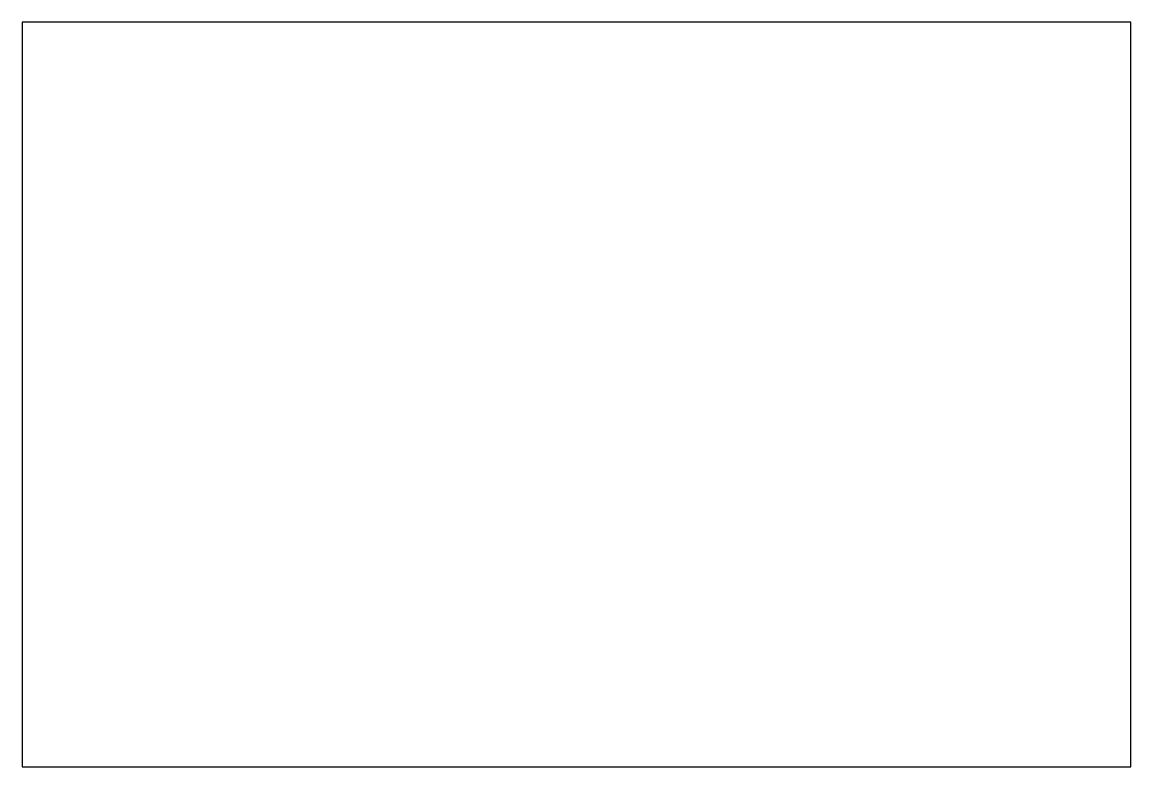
# Model space of a CAD drawing. Extents: x -74 to 74, y -50 to 50.
import ezdxf

# ---------------------------------------------------------------- set-up
doc = ezdxf.new("R2010")
doc.units = 0
doc.header["$MEASUREMENT"] = 0
doc.layers.get('0').update_dxf_attribs({"linetype": 'CONTINUOUS'})

msp = doc.modelspace()

# ---------------------------------------------------------------- linework, layer by layer
for p, q in [((-74, 49.7), (-74, -49.7)), ((74, 49.7), (-74, 49.7)), ((74, -49.7), (74, 49.7)), ((-74, -49.7), (74, -49.7))]:
    msp.add_line(p, q)

doc.saveas('drawing.dxf')
